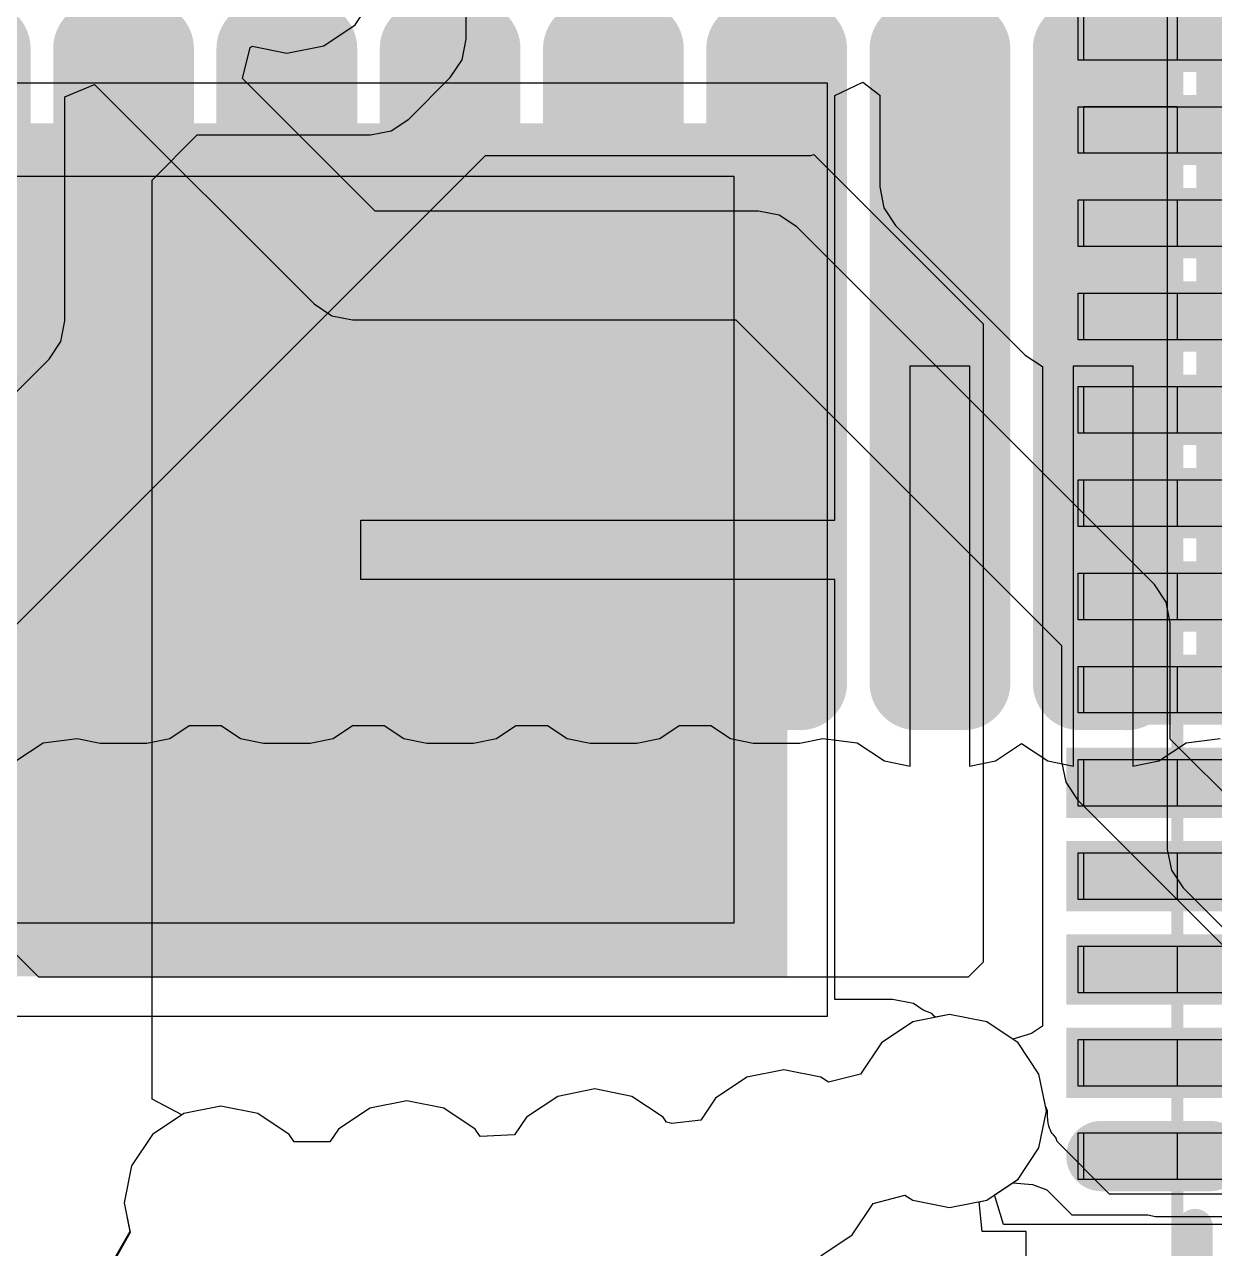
# Model space of a CAD drawing. Header units: millimetres. Extents: x 0 to 11.7, y 0 to 8.3.
# Drawn here: x 5.3992 to 5.6, y 2.927 to 3.1336 of the extents above; entities that cross this region are included whole.
import ezdxf

# ---------------------------------------------------------------- set-up
doc = ezdxf.new("R2010")
doc.units = ezdxf.units.MM
doc.header["$MEASUREMENT"] = 0
for name, color, linetype in [('BottomLayer', 5, 'Continuous'), ('BottomOverlay', 54, 'Continuous'), ('BottomPaste', 16, 'Continuous'), ('BottomSolder', 6, 'Continuous'), ('ConnectLayer', 7, 'Continuous'), ('Mechanical15', 56, 'Continuous'), ('TopLayer', 1, 'Continuous'), ('TopPaste', 8, 'Continuous'), ('TopSolder', 216, 'Continuous')]:
    doc.layers.add(name, color=color, linetype=linetype)

# ---------------------------------------------------------------- blocks, each defined once
blk = doc.blocks.new('QFN_56_L7_0_W7_0_P0_40_TL_EP4_0_B_58')
at = {"layer": 'BottomLayer', "const_width": 0.00787}
blk.add_lwpolyline([(-0.09933, -0.12868), (-0.09933, -0.14699)], dxfattribs=at)
at = {"layer": 'BottomLayer', "const_width": 0.00394}
for points in [[(-0.1013, -0.12868, 1), (-0.09736, -0.12868, 1)], [(-0.1013, -0.14699, 1), (-0.09736, -0.14699, 1)]]:
    blk.add_lwpolyline(points, format="xyb", close=True, dxfattribs=at)
at = {"layer": 'BottomLayer'}
for points in [[(-0.06697, -0.07368), (0.07303, -0.07368), (-0.06697, 0.06632), (0.07303, 0.06632)], [(-0.08753, -0.15092), (-0.07966, -0.15092), (-0.08753, -0.12474), (-0.07966, -0.12474)], [(-0.07178, -0.15092), (-0.06391, -0.15092), (-0.07178, -0.12474), (-0.06391, -0.12474)], [(-0.05603, -0.15092), (-0.04816, -0.15092), (-0.05603, -0.12474), (-0.04816, -0.12474)], [(-0.04028, -0.15092), (-0.03241, -0.15092), (-0.04028, -0.12474), (-0.03241, -0.12474)], [(-0.02453, -0.15092), (-0.01666, -0.15092), (-0.02453, -0.12474), (-0.01666, -0.12474)], [(-0.00879, -0.15092), (-0.00092, -0.15092), (-0.00879, -0.12474), (-0.00092, -0.12474)], [(0.00696, -0.15092), (0.01483, -0.15092), (0.00696, -0.12474), (0.01483, -0.12474)], [(0.02271, -0.15092), (0.03058, -0.15092), (0.02271, -0.12474), (0.03058, -0.12474)], [(0.03846, -0.15092), (0.04633, -0.15092), (0.03846, -0.12474), (0.04633, -0.12474)], [(0.05421, -0.15092), (0.06208, -0.15092), (0.05421, -0.12474), (0.06208, -0.12474)], [(0.06995, -0.15092), (0.07782, -0.15092), (0.06995, -0.12474), (0.07782, -0.12474)], [(0.0857, -0.15092), (0.09357, -0.15092), (0.0857, -0.12474), (0.09357, -0.12474)]]:
    blk.add_solid(points, dxfattribs=at)
at = {"layer": 'BottomOverlay', "const_width": 0.006}
blk.add_lwpolyline([(-0.13777, -0.14448), (-0.11125, -0.14448)], dxfattribs=at)
at = {"layer": 'BottomOverlay', "const_width": 0.003}
blk.add_lwpolyline([(-0.11275, -0.14448, 1), (-0.10975, -0.14448, 1)], format="xyb", close=True, dxfattribs=at)
at = {"layer": 'BottomPaste'}
for p, q in [((-0.05996, 0.05931), (-0.05996, -0.06667)), ((0.06602, -0.06667), (0.06602, 0.05931)), ((-0.05996, -0.06667), (0.06602, -0.06667)), ((-0.10327, -0.12474), (-0.0954, -0.12474)), ((-0.10327, -0.15092), (-0.10327, -0.12474)), ((-0.0954, -0.12474), (-0.0954, -0.15092)), ((-0.08753, -0.12474), (-0.07966, -0.12474)), ((-0.08753, -0.15092), (-0.08753, -0.12474)), ((-0.07966, -0.12474), (-0.07966, -0.15092)), ((-0.07178, -0.12474), (-0.06391, -0.12474)), ((-0.07178, -0.15092), (-0.07178, -0.12474)), ((-0.06391, -0.12474), (-0.06391, -0.15092)), ((-0.05603, -0.12474), (-0.04816, -0.12474)), ((-0.05603, -0.15092), (-0.05603, -0.12474)), ((-0.04816, -0.12474), (-0.04816, -0.15092)), ((-0.04028, -0.12474), (-0.03241, -0.12474)), ((-0.04028, -0.15092), (-0.04028, -0.12474)), ((-0.03241, -0.12474), (-0.03241, -0.15092)), ((-0.02453, -0.15092), (-0.02453, -0.12474)), ((-0.02453, -0.12474), (-0.01666, -0.12474)), ((-0.01666, -0.12474), (-0.01666, -0.15092)), ((-0.00879, -0.15092), (-0.00879, -0.12474)), ((-0.00879, -0.12474), (-0.00092, -0.12474)), ((-0.00092, -0.12474), (-0.00092, -0.15092)), ((0.00696, -0.12474), (0.01483, -0.12474)), ((0.00696, -0.15092), (0.00696, -0.12474)), ((0.01483, -0.12474), (0.01483, -0.15092)), ((0.02271, -0.12474), (0.03058, -0.12474)), ((0.02271, -0.15092), (0.02271, -0.12474)), ((0.03058, -0.12474), (0.03058, -0.15092)), ((0.03846, -0.12474), (0.04633, -0.12474)), ((0.03846, -0.15092), (0.03846, -0.12474)), ((0.04633, -0.12474), (0.04633, -0.15092)), ((0.05421, -0.12474), (0.06208, -0.12474)), ((0.05421, -0.15092), (0.05421, -0.12474)), ((0.06208, -0.12474), (0.06208, -0.15092)), ((0.06995, -0.12474), (0.07782, -0.12474)), ((0.06995, -0.15092), (0.06995, -0.12474)), ((0.07782, -0.12474), (0.07782, -0.15092)), ((0.0857, -0.15092), (0.0857, -0.12474)), ((0.0857, -0.12474), (0.09357, -0.12474))]:
    blk.add_line(p, q, dxfattribs=at)
at = {"layer": 'BottomSolder', "const_width": 0.01187}
blk.add_lwpolyline([(-0.09933, -0.12868), (-0.09933, -0.14699)], dxfattribs=at)
at = {"layer": 'BottomSolder', "const_width": 0.00594}
for points in [[(-0.1023, -0.12868, 1), (-0.09636, -0.12868, 1)], [(-0.1023, -0.14699, 1), (-0.09636, -0.14699, 1)]]:
    blk.add_lwpolyline(points, format="xyb", close=True, dxfattribs=at)
at = {"layer": 'BottomSolder'}
for points in [[(-0.06897, -0.07568), (0.07503, -0.07568), (-0.06897, 0.06832), (0.07503, 0.06832)], [(-0.08953, -0.15292), (-0.07766, -0.15292), (-0.08953, -0.12274), (-0.07766, -0.12274)], [(-0.07378, -0.15292), (-0.06191, -0.15292), (-0.07378, -0.12274), (-0.06191, -0.12274)], [(-0.05803, -0.15292), (-0.04616, -0.15292), (-0.05803, -0.12274), (-0.04616, -0.12274)], [(-0.04228, -0.15292), (-0.03041, -0.15292), (-0.04228, -0.12274), (-0.03041, -0.12274)], [(-0.02653, -0.15292), (-0.01466, -0.15292), (-0.02653, -0.12274), (-0.01466, -0.12274)], [(-0.01079, -0.15292), (0.00108, -0.15292), (-0.01079, -0.12274), (0.00108, -0.12274)], [(0.00496, -0.15292), (0.01683, -0.15292), (0.00496, -0.12274), (0.01683, -0.12274)], [(0.02071, -0.15292), (0.03258, -0.15292), (0.02071, -0.12274), (0.03258, -0.12274)], [(0.03646, -0.15292), (0.04833, -0.15292), (0.03646, -0.12274), (0.04833, -0.12274)], [(0.05221, -0.15292), (0.06408, -0.15292), (0.05221, -0.12274), (0.06408, -0.12274)], [(0.06795, -0.15292), (0.07982, -0.15292), (0.06795, -0.12274), (0.07982, -0.12274)], [(0.0837, -0.15292), (0.09557, -0.15292), (0.0837, -0.12274), (0.09557, -0.12274)]]:
    blk.add_solid(points, dxfattribs=at)
at = {"layer": 'Mechanical15'}
for p, q in [((-0.07571, 0.07506), (-0.07571, -0.08242)), ((0.08177, -0.08242), (0.08177, 0.07506)), ((-0.07571, -0.08242), (0.08177, -0.08242)), ((-0.10327, -0.14148), (-0.10327, -0.12573)), ((-0.10327, -0.12573), (-0.0954, -0.12573)), ((-0.0954, -0.12573), (-0.0954, -0.14148)), ((-0.08753, -0.14148), (-0.08753, -0.12573)), ((-0.08753, -0.12573), (-0.07965, -0.12573)), ((-0.07965, -0.12573), (-0.07965, -0.14148)), ((-0.07178, -0.14148), (-0.07178, -0.12573)), ((-0.07178, -0.12573), (-0.0639, -0.12573)), ((-0.0639, -0.12573), (-0.0639, -0.14148)), ((-0.05603, -0.14148), (-0.05603, -0.12573)), ((-0.05603, -0.12573), (-0.04816, -0.12573)), ((-0.04816, -0.12573), (-0.04816, -0.14148)), ((-0.04028, -0.14148), (-0.04028, -0.12573)), ((-0.04028, -0.12573), (-0.03241, -0.12573)), ((-0.03241, -0.12573), (-0.03241, -0.14148)), ((-0.02453, -0.14148), (-0.02453, -0.12573)), ((-0.02453, -0.12573), (-0.01666, -0.12573)), ((-0.01666, -0.12573), (-0.01666, -0.14148)), ((-0.00879, -0.14148), (-0.00879, -0.12573)), ((-0.00879, -0.12573), (-0.00091, -0.12573)), ((-0.00091, -0.12573), (-0.00091, -0.14148)), ((0.00696, -0.14148), (0.00696, -0.12573)), ((0.00696, -0.12573), (0.01484, -0.12573)), ((0.01484, -0.12573), (0.01484, -0.14148)), ((0.02271, -0.14148), (0.02271, -0.12573)), ((0.02271, -0.12573), (0.03058, -0.12573)), ((0.03058, -0.12573), (0.03058, -0.14148)), ((0.03846, -0.14148), (0.03846, -0.12573)), ((0.03846, -0.12573), (0.04633, -0.12573)), ((0.04633, -0.12573), (0.04633, -0.14148)), ((0.05421, -0.14148), (0.05421, -0.12573)), ((0.05421, -0.12573), (0.06208, -0.12573)), ((0.06208, -0.12573), (0.06208, -0.14148)), ((0.06995, -0.14148), (0.06995, -0.12573)), ((0.06995, -0.12573), (0.07783, -0.12573)), ((0.07783, -0.12573), (0.07783, -0.14148)), ((0.0857, -0.14148), (0.0857, -0.12573)), ((0.0857, -0.12573), (0.09358, -0.12573)), ((-0.0954, -0.14148), (-0.10327, -0.14148)), ((-0.07965, -0.14148), (-0.08753, -0.14148)), ((-0.0639, -0.14148), (-0.07178, -0.14148)), ((-0.04816, -0.14148), (-0.05603, -0.14148)), ((-0.03241, -0.14148), (-0.04028, -0.14148)), ((-0.01666, -0.14148), (-0.02453, -0.14148)), ((-0.00091, -0.14148), (-0.00879, -0.14148)), ((0.01484, -0.14148), (0.00696, -0.14148)), ((0.03058, -0.14148), (0.02271, -0.14148)), ((0.04633, -0.14148), (0.03846, -0.14148)), ((0.06208, -0.14148), (0.05421, -0.14148)), ((0.07783, -0.14148), (0.06995, -0.14148)), ((0.09358, -0.14148), (0.0857, -0.14148))]:
    blk.add_line(p, q, dxfattribs=at)
at = {"layer": 'Mechanical15', "const_width": 0.002}
blk.add_lwpolyline([(-0.13477, -0.14148), (0.14082, -0.14148)], dxfattribs=at)
blk = doc.blocks.new('LCD_240_240_76')
at = {"layer": 'TopLayer', "const_width": 0.00394}
for points in [[(-0.31508, 0.41615, 1), (-0.31114, 0.41615, 1)], [(-0.3072, 0.41615, 1), (-0.30327, 0.41615, 1)], [(-0.28752, 0.41615, 1), (-0.28358, 0.41615, 1)], [(-0.27964, 0.41615, 1), (-0.27571, 0.41615, 1)], [(-0.25996, 0.41615, 1), (-0.25602, 0.41615, 1)], [(-0.25209, 0.41615, 1), (-0.24815, 0.41615, 1)], [(-0.2324, 0.41615, 1), (-0.22846, 0.41615, 1)], [(-0.22453, 0.41615, 1), (-0.22059, 0.41615, 1)], [(-0.20484, 0.41615, 1), (-0.2009, 0.41615, 1)], [(-0.19697, 0.41615, 1), (-0.19303, 0.41615, 1)], [(-0.17728, 0.41615, 1), (-0.17335, 0.41615, 1)], [(-0.16941, 0.41615, 1), (-0.16547, 0.41615, 1)], [(-0.14972, 0.41615, 1), (-0.14579, 0.41615, 1)], [(-0.14185, 0.41615, 1), (-0.13791, 0.41615, 1)], [(-0.31508, 0.30902, 1), (-0.31114, 0.30902, 1)], [(-0.3072, 0.30902, 1), (-0.30327, 0.30902, 1)], [(-0.28752, 0.30902, 1), (-0.28358, 0.30902, 1)], [(-0.27964, 0.30902, 1), (-0.27571, 0.30902, 1)], [(-0.25996, 0.30902, 1), (-0.25602, 0.30902, 1)], [(-0.25209, 0.30902, 1), (-0.24815, 0.30902, 1)], [(-0.2324, 0.30902, 1), (-0.22846, 0.30902, 1)], [(-0.22453, 0.30902, 1), (-0.22059, 0.30902, 1)], [(-0.20484, 0.30902, 1), (-0.2009, 0.30902, 1)], [(-0.19697, 0.30902, 1), (-0.19303, 0.30902, 1)], [(-0.17728, 0.30902, 1), (-0.17335, 0.30902, 1)], [(-0.16941, 0.30902, 1), (-0.16547, 0.30902, 1)], [(-0.14972, 0.30902, 1), (-0.14579, 0.30902, 1)], [(-0.14185, 0.30902, 1), (-0.13791, 0.30902, 1)]]:
    blk.add_lwpolyline(points, format="xyb", close=True, dxfattribs=at)
at = {"layer": 'TopLayer'}
for points in [[(-0.31311, 0.30509), (-0.30524, 0.30509), (-0.31311, 0.42009), (-0.30524, 0.42009)], [(-0.28555, 0.30509), (-0.27768, 0.30509), (-0.28555, 0.42009), (-0.27768, 0.42009)], [(-0.25799, 0.30509), (-0.25012, 0.30509), (-0.25799, 0.42009), (-0.25012, 0.42009)], [(-0.23043, 0.30509), (-0.22256, 0.30509), (-0.23043, 0.42009), (-0.22256, 0.42009)], [(-0.20287, 0.30509), (-0.195, 0.30509), (-0.20287, 0.42009), (-0.195, 0.42009)], [(-0.17531, 0.30509), (-0.16744, 0.30509), (-0.17531, 0.42009), (-0.16744, 0.42009)], [(-0.14776, 0.30509), (-0.13988, 0.30509), (-0.14776, 0.42009), (-0.13988, 0.42009)], [(-0.31705, 0.30902), (-0.3013, 0.30902), (-0.31705, 0.41615), (-0.3013, 0.41615)], [(-0.28949, 0.30902), (-0.27374, 0.30902), (-0.28949, 0.41615), (-0.27374, 0.41615)], [(-0.26193, 0.30902), (-0.24618, 0.30902), (-0.26193, 0.41615), (-0.24618, 0.41615)], [(-0.23437, 0.30902), (-0.21862, 0.30902), (-0.23437, 0.41615), (-0.21862, 0.41615)], [(-0.20681, 0.30902), (-0.19106, 0.30902), (-0.20681, 0.41615), (-0.19106, 0.41615)], [(-0.17925, 0.30902), (-0.1635, 0.30902), (-0.17925, 0.41615), (-0.1635, 0.41615)], [(-0.15169, 0.30902), (-0.13594, 0.30902), (-0.15169, 0.41615), (-0.13594, 0.41615)]]:
    blk.add_solid(points, dxfattribs=at)
at = {"layer": 'TopPaste', "const_width": 0.00394}
for points in [[(-0.31508, 0.41615, 1), (-0.31114, 0.41615, 1)], [(-0.3072, 0.41615, 1), (-0.30327, 0.41615, 1)], [(-0.28752, 0.41615, 1), (-0.28358, 0.41615, 1)], [(-0.27964, 0.41615, 1), (-0.27571, 0.41615, 1)], [(-0.25996, 0.41615, 1), (-0.25602, 0.41615, 1)], [(-0.25209, 0.41615, 1), (-0.24815, 0.41615, 1)], [(-0.2324, 0.41615, 1), (-0.22846, 0.41615, 1)], [(-0.22453, 0.41615, 1), (-0.22059, 0.41615, 1)], [(-0.20484, 0.41615, 1), (-0.2009, 0.41615, 1)], [(-0.19697, 0.41615, 1), (-0.19303, 0.41615, 1)], [(-0.17728, 0.41615, 1), (-0.17335, 0.41615, 1)], [(-0.16941, 0.41615, 1), (-0.16547, 0.41615, 1)], [(-0.14972, 0.41615, 1), (-0.14579, 0.41615, 1)], [(-0.14185, 0.41615, 1), (-0.13791, 0.41615, 1)], [(-0.31508, 0.30902, 1), (-0.31114, 0.30902, 1)], [(-0.3072, 0.30902, 1), (-0.30327, 0.30902, 1)], [(-0.28752, 0.30902, 1), (-0.28358, 0.30902, 1)], [(-0.27964, 0.30902, 1), (-0.27571, 0.30902, 1)], [(-0.25996, 0.30902, 1), (-0.25602, 0.30902, 1)], [(-0.25209, 0.30902, 1), (-0.24815, 0.30902, 1)], [(-0.2324, 0.30902, 1), (-0.22846, 0.30902, 1)], [(-0.22453, 0.30902, 1), (-0.22059, 0.30902, 1)], [(-0.20484, 0.30902, 1), (-0.2009, 0.30902, 1)], [(-0.19697, 0.30902, 1), (-0.19303, 0.30902, 1)], [(-0.17728, 0.30902, 1), (-0.17335, 0.30902, 1)], [(-0.16941, 0.30902, 1), (-0.16547, 0.30902, 1)], [(-0.14972, 0.30902, 1), (-0.14579, 0.30902, 1)], [(-0.14185, 0.30902, 1), (-0.13791, 0.30902, 1)]]:
    blk.add_lwpolyline(points, format="xyb", close=True, dxfattribs=at)
at = {"layer": 'TopPaste'}
for points in [[(-0.31311, 0.30509), (-0.30524, 0.30509), (-0.31311, 0.42009), (-0.30524, 0.42009)], [(-0.28555, 0.30509), (-0.27768, 0.30509), (-0.28555, 0.42009), (-0.27768, 0.42009)], [(-0.25799, 0.30509), (-0.25012, 0.30509), (-0.25799, 0.42009), (-0.25012, 0.42009)], [(-0.23043, 0.30509), (-0.22256, 0.30509), (-0.23043, 0.42009), (-0.22256, 0.42009)], [(-0.20287, 0.30509), (-0.195, 0.30509), (-0.20287, 0.42009), (-0.195, 0.42009)], [(-0.17531, 0.30509), (-0.16744, 0.30509), (-0.17531, 0.42009), (-0.16744, 0.42009)], [(-0.14776, 0.30509), (-0.13988, 0.30509), (-0.14776, 0.42009), (-0.13988, 0.42009)], [(-0.31705, 0.30902), (-0.3013, 0.30902), (-0.31705, 0.41615), (-0.3013, 0.41615)], [(-0.28949, 0.30902), (-0.27374, 0.30902), (-0.28949, 0.41615), (-0.27374, 0.41615)], [(-0.26193, 0.30902), (-0.24618, 0.30902), (-0.26193, 0.41615), (-0.24618, 0.41615)], [(-0.23437, 0.30902), (-0.21862, 0.30902), (-0.23437, 0.41615), (-0.21862, 0.41615)], [(-0.20681, 0.30902), (-0.19106, 0.30902), (-0.20681, 0.41615), (-0.19106, 0.41615)], [(-0.17925, 0.30902), (-0.1635, 0.30902), (-0.17925, 0.41615), (-0.1635, 0.41615)], [(-0.15169, 0.30902), (-0.13594, 0.30902), (-0.15169, 0.41615), (-0.13594, 0.41615)]]:
    blk.add_solid(points, dxfattribs=at)
at = {"layer": 'TopSolder', "const_width": 0.00794}
for points in [[(-0.33676, 0.41615, 1), (-0.32883, 0.41615, 1)], [(-0.31708, 0.41615, 1), (-0.30914, 0.41615, 1)], [(-0.3092, 0.41615, 1), (-0.30127, 0.41615, 1)], [(-0.28952, 0.41615, 1), (-0.28158, 0.41615, 1)], [(-0.28164, 0.41615, 1), (-0.27371, 0.41615, 1)], [(-0.26196, 0.41615, 1), (-0.25402, 0.41615, 1)], [(-0.25409, 0.41615, 1), (-0.24615, 0.41615, 1)], [(-0.2344, 0.41615, 1), (-0.22646, 0.41615, 1)], [(-0.22653, 0.41615, 1), (-0.21859, 0.41615, 1)], [(-0.20684, 0.41615, 1), (-0.1989, 0.41615, 1)], [(-0.19897, 0.41615, 1), (-0.19103, 0.41615, 1)], [(-0.17928, 0.41615, 1), (-0.17135, 0.41615, 1)], [(-0.17141, 0.41615, 1), (-0.16347, 0.41615, 1)], [(-0.15172, 0.41615, 1), (-0.14379, 0.41615, 1)], [(-0.14385, 0.41615, 1), (-0.13591, 0.41615, 1)], [(-0.12416, 0.41615, 1), (-0.11623, 0.41615, 1)], [(-0.33676, 0.30902, 1), (-0.32883, 0.30902, 1)], [(-0.31708, 0.30902, 1), (-0.30914, 0.30902, 1)], [(-0.3092, 0.30902, 1), (-0.30127, 0.30902, 1)], [(-0.28952, 0.30902, 1), (-0.28158, 0.30902, 1)], [(-0.28164, 0.30902, 1), (-0.27371, 0.30902, 1)], [(-0.26196, 0.30902, 1), (-0.25402, 0.30902, 1)], [(-0.25409, 0.30902, 1), (-0.24615, 0.30902, 1)], [(-0.2344, 0.30902, 1), (-0.22646, 0.30902, 1)], [(-0.22653, 0.30902, 1), (-0.21859, 0.30902, 1)], [(-0.20684, 0.30902, 1), (-0.1989, 0.30902, 1)], [(-0.19897, 0.30902, 1), (-0.19103, 0.30902, 1)], [(-0.17928, 0.30902, 1), (-0.17135, 0.30902, 1)], [(-0.17141, 0.30902, 1), (-0.16347, 0.30902, 1)], [(-0.15172, 0.30902, 1), (-0.14379, 0.30902, 1)], [(-0.14385, 0.30902, 1), (-0.13591, 0.30902, 1)], [(-0.12416, 0.30902, 1), (-0.11623, 0.30902, 1)]]:
    blk.add_lwpolyline(points, format="xyb", close=True, dxfattribs=at)
at = {"layer": 'TopSolder'}
for points in [[(-0.31311, 0.30109), (-0.30524, 0.30109), (-0.31311, 0.42409), (-0.30524, 0.42409)], [(-0.28555, 0.30109), (-0.27768, 0.30109), (-0.28555, 0.42409), (-0.27768, 0.42409)], [(-0.25799, 0.30109), (-0.25012, 0.30109), (-0.25799, 0.42409), (-0.25012, 0.42409)], [(-0.23043, 0.30109), (-0.22256, 0.30109), (-0.23043, 0.42409), (-0.22256, 0.42409)], [(-0.20287, 0.30109), (-0.195, 0.30109), (-0.20287, 0.42409), (-0.195, 0.42409)], [(-0.17531, 0.30109), (-0.16744, 0.30109), (-0.17531, 0.42409), (-0.16744, 0.42409)], [(-0.14776, 0.30109), (-0.13988, 0.30109), (-0.14776, 0.42409), (-0.13988, 0.42409)], [(-0.34861, 0.30902), (-0.32486, 0.30902), (-0.34861, 0.41615), (-0.32486, 0.41615)], [(-0.32105, 0.30902), (-0.2973, 0.30902), (-0.32105, 0.41615), (-0.2973, 0.41615)], [(-0.29349, 0.30902), (-0.26974, 0.30902), (-0.29349, 0.41615), (-0.26974, 0.41615)], [(-0.26593, 0.30902), (-0.24218, 0.30902), (-0.26593, 0.41615), (-0.24218, 0.41615)], [(-0.23837, 0.30902), (-0.21462, 0.30902), (-0.23837, 0.41615), (-0.21462, 0.41615)], [(-0.21081, 0.30902), (-0.18706, 0.30902), (-0.21081, 0.41615), (-0.18706, 0.41615)], [(-0.18325, 0.30902), (-0.1595, 0.30902), (-0.18325, 0.41615), (-0.1595, 0.41615)], [(-0.15569, 0.30902), (-0.13194, 0.30902), (-0.15569, 0.41615), (-0.13194, 0.41615)], [(-0.12813, 0.30902), (-0.10439, 0.30902), (-0.12813, 0.41615), (-0.10439, 0.41615)]]:
    blk.add_solid(points, dxfattribs=at)

msp = doc.modelspace()

# ---------------------------------------------------------------- linework, layer by layer
at = {"layer": 'BottomLayer'}
for p, q in [((5.39621, 3.03067), (5.47701, 3.11147)), ((5.47701, 3.11147), (5.53191, 3.11147)), ((5.53191, 3.11147), (5.53241, 3.11167)), ((5.53241, 3.11167), (5.56101, 3.08307)), ((5.56101, 3.08307), (5.56101, 2.9753)), ((5.4016, 2.97278), (5.39621, 2.97817)), ((5.56101, 2.9753), (5.55849, 2.97278)), ((5.55849, 2.97278), (5.4016, 2.97278))]:
    msp.add_line(p, q, dxfattribs=at)
at = {"layer": 'ConnectLayer'}
for p, q in [((5.59207, 3.40841), (5.59207, 2.99434)), ((5.47375, 3.13112), (5.47375, 3.17606)), ((5.45501, 3.13354), (5.45854, 3.13883)), ((5.44971, 3.13), (5.45501, 3.13354)), ((5.47305, 3.12761), (5.47375, 3.13112)), ((5.43598, 3.12448), (5.4373, 3.1297)), ((5.4373, 3.1297), (5.4376, 3.12993)), ((5.4376, 3.12993), (5.44347, 3.12876)), ((5.44347, 3.12876), (5.44971, 3.13)), ((5.47106, 3.12463), (5.47305, 3.12761)), ((5.45836, 3.1021), (5.43598, 3.12448)), ((5.46406, 3.11763), (5.47106, 3.12463)), ((5.40602, 3.12141), (5.41102, 3.12348)), ((5.41102, 3.12348), (5.44807, 3.08643)), ((5.53596, 3.12159), (5.54067, 3.12388)), ((5.54067, 3.12388), (5.54353, 3.12166)), ((5.40602, 3.08358), (5.40602, 3.12141)), ((5.53596, 3.04992), (5.53596, 3.12159)), ((5.54353, 3.12166), (5.54353, 3.10617)), ((5.46109, 3.11564), (5.46406, 3.11763)), ((5.42075, 3.10734), (5.42836, 3.11495)), ((5.42836, 3.11495), (5.45758, 3.11495)), ((5.45758, 3.11495), (5.46109, 3.11564)), ((5.42075, 2.95219), (5.42075, 3.10734)), ((5.54353, 3.10617), (5.54423, 3.10266)), ((5.52306, 3.1021), (5.45836, 3.1021)), ((5.52657, 3.1014), (5.52306, 3.1021)), ((5.54423, 3.10266), (5.54622, 3.09968)), ((5.52954, 3.09941), (5.52657, 3.1014)), ((5.54622, 3.09968), (5.5681, 3.0778)), ((5.58989, 3.03906), (5.52954, 3.09941)), ((5.44807, 3.08643), (5.45104, 3.08444)), ((5.40532, 3.08007), (5.40602, 3.08358)), ((5.45104, 3.08444), (5.45456, 3.08375)), ((5.45456, 3.08375), (5.51925, 3.08375)), ((5.51925, 3.08375), (5.57423, 3.02877)), ((5.40333, 3.07709), (5.40532, 3.08007)), ((5.36763, 3.04139), (5.40333, 3.07709)), ((5.5681, 3.0778), (5.57102, 3.07585)), ((5.5487, 3.0084), (5.5487, 3.07597)), ((5.5487, 3.07597), (5.5587, 3.07597)), ((5.5587, 3.07597), (5.5587, 3.0084)), ((5.57102, 3.07585), (5.57102, 3.05861)), ((5.57626, 3.0084), (5.57626, 3.07597)), ((5.57626, 3.07597), (5.58626, 3.07597)), ((5.58626, 3.07597), (5.58626, 3.0084)), ((5.57102, 3.05861), (5.57102, 3.01549)), ((5.45596, 3.03992), (5.45596, 3.04992)), ((5.45596, 3.04992), (5.53596, 3.04992)), ((5.53596, 3.03992), (5.45596, 3.03992)), ((5.53596, 2.969), (5.53596, 3.03992)), ((5.59188, 3.03608), (5.58989, 3.03906)), ((5.59258, 3.03257), (5.59188, 3.03608)), ((5.59258, 3.01297), (5.59258, 3.03257)), ((5.57423, 3.02877), (5.57423, 3.00917)), ((5.42372, 3.01304), (5.42701, 3.01524)), ((5.42701, 3.01524), (5.43236, 3.01524)), ((5.43236, 3.01524), (5.43565, 3.01304)), ((5.45128, 3.01304), (5.45457, 3.01524)), ((5.45457, 3.01524), (5.45992, 3.01524)), ((5.45992, 3.01524), (5.46321, 3.01304)), ((5.47884, 3.01304), (5.48213, 3.01524)), ((5.48213, 3.01524), (5.48748, 3.01524)), ((5.48748, 3.01524), (5.49077, 3.01304)), ((5.5064, 3.01304), (5.50968, 3.01524)), ((5.50968, 3.01524), (5.51504, 3.01524)), ((5.51504, 3.01524), (5.51833, 3.01304)), ((5.57102, 3.01549), (5.57102, 3.01549)), ((5.57102, 3.01549), (5.57102, 2.99562)), ((5.40233, 3.01235), (5.40809, 3.01304)), ((5.40809, 3.01304), (5.41197, 3.01227)), ((5.41984, 3.01227), (5.42372, 3.01304)), ((5.43565, 3.01304), (5.43953, 3.01227)), ((5.4474, 3.01227), (5.45128, 3.01304)), ((5.46321, 3.01304), (5.46709, 3.01227)), ((5.47496, 3.01227), (5.47884, 3.01304)), ((5.49077, 3.01304), (5.49465, 3.01227)), ((5.50252, 3.01227), (5.5064, 3.01304)), ((5.51833, 3.01304), (5.5222, 3.01227)), ((5.53008, 3.01227), (5.53396, 3.01304)), ((5.53396, 3.01304), (5.53972, 3.01235)), ((5.63331, 2.97225), (5.59258, 3.01297)), ((5.59525, 3.01235), (5.601, 3.01304)), ((5.39772, 3.00927), (5.40233, 3.01235)), ((5.41197, 3.01227), (5.41984, 3.01227)), ((5.43953, 3.01227), (5.4474, 3.01227)), ((5.46709, 3.01227), (5.47496, 3.01227)), ((5.49465, 3.01227), (5.50252, 3.01227)), ((5.5222, 3.01227), (5.53008, 3.01227)), ((5.53972, 3.01235), (5.54433, 3.00927)), ((5.56308, 3.00927), (5.56748, 3.01222)), ((5.56748, 3.01222), (5.57189, 3.00927)), ((5.59063, 3.00927), (5.59525, 3.01235)), ((5.54433, 3.00927), (5.5487, 3.0084)), ((5.5587, 3.0084), (5.56308, 3.00927)), ((5.57189, 3.00927), (5.57626, 3.0084)), ((5.57423, 3.00917), (5.57493, 3.00566)), ((5.58626, 3.0084), (5.59063, 3.00927)), ((5.57493, 3.00566), (5.57692, 3.00268)), ((5.57692, 3.00268), (5.62302, 2.95658)), ((5.57102, 2.99562), (5.57102, 2.99562)), ((5.57102, 2.99562), (5.57102, 2.96824)), ((5.59207, 2.99434), (5.59277, 2.99082)), ((5.59277, 2.99082), (5.59475, 2.98785)), ((5.59475, 2.98785), (5.63402, 2.94858)), ((5.5457, 2.969), (5.53596, 2.969)), ((5.54921, 2.9683), (5.5457, 2.969)), ((5.55088, 2.96719), (5.54921, 2.9683)), ((5.57102, 2.96824), (5.57102, 2.96824)), ((5.57102, 2.96824), (5.57102, 2.9645)), ((5.55534, 2.96649), (5.5491, 2.96525)), ((5.55534, 2.96649), (5.5491, 2.96525)), ((5.55534, 2.96649), (5.5491, 2.96525)), ((5.55234, 2.96661), (5.55088, 2.96719)), ((5.55275, 2.96621), (5.55234, 2.96661)), ((5.55297, 2.96602), (5.55275, 2.96621)), ((5.55534, 2.96649), (5.55297, 2.96602)), ((5.56159, 2.96525), (5.55534, 2.96649)), ((5.56159, 2.96525), (5.55534, 2.96649)), ((5.56159, 2.96525), (5.55534, 2.96649)), ((5.56159, 2.96525), (5.55534, 2.96649)), ((5.5491, 2.96525), (5.54381, 2.96171)), ((5.5491, 2.96525), (5.54381, 2.96171)), ((5.5491, 2.96525), (5.54381, 2.96171)), ((5.56688, 2.96171), (5.56159, 2.96525)), ((5.56688, 2.96171), (5.56159, 2.96525)), ((5.56602, 2.96229), (5.56159, 2.96525)), ((5.56688, 2.96171), (5.56159, 2.96525)), ((5.56918, 2.96326), (5.56602, 2.96229)), ((5.57102, 2.9645), (5.56918, 2.96326)), ((5.54381, 2.96171), (5.54027, 2.95642)), ((5.54381, 2.96171), (5.54027, 2.95642)), ((5.54381, 2.96171), (5.54027, 2.95642)), ((5.57041, 2.95642), (5.56688, 2.96171)), ((5.57041, 2.95642), (5.56688, 2.96171)), ((5.57041, 2.95642), (5.56688, 2.96171)), ((5.52736, 2.95714), (5.52111, 2.95589)), ((5.52736, 2.95714), (5.52111, 2.95589)), ((5.52736, 2.95714), (5.52111, 2.95589)), ((5.5336, 2.95589), (5.52736, 2.95714)), ((5.5336, 2.95589), (5.52736, 2.95714)), ((5.5336, 2.95589), (5.52736, 2.95714)), ((5.52111, 2.95589), (5.51582, 2.95236)), ((5.52111, 2.95589), (5.51582, 2.95236)), ((5.52111, 2.95589), (5.51582, 2.95236)), ((5.5349, 2.95503), (5.5336, 2.95589)), ((5.5349, 2.95503), (5.5336, 2.95589)), ((5.5349, 2.95503), (5.5336, 2.95589)), ((5.54027, 2.95642), (5.5349, 2.95503)), ((5.54027, 2.95642), (5.5349, 2.95503)), ((5.54027, 2.95642), (5.5349, 2.95503)), ((5.5715, 2.95098), (5.57041, 2.95642)), ((5.57166, 2.95018), (5.57041, 2.95642)), ((5.57166, 2.95018), (5.57041, 2.95642)), ((5.49544, 2.95389), (5.4892, 2.95265)), ((5.49544, 2.95389), (5.4892, 2.95265)), ((5.49544, 2.95389), (5.4892, 2.95265)), ((5.50169, 2.95265), (5.49544, 2.95389)), ((5.50169, 2.95265), (5.49544, 2.95389)), ((5.50169, 2.95265), (5.49544, 2.95389)), ((5.42575, 2.94952), (5.42075, 2.95219)), ((5.43234, 2.95099), (5.42609, 2.94974)), ((5.43234, 2.95099), (5.42609, 2.94974)), ((5.43234, 2.95099), (5.42609, 2.94974)), ((5.43858, 2.94974), (5.43234, 2.95099)), ((5.43858, 2.94974), (5.43234, 2.95099)), ((5.43858, 2.94974), (5.43234, 2.95099)), ((5.46371, 2.95189), (5.45746, 2.95064)), ((5.46371, 2.95189), (5.45746, 2.95064)), ((5.46371, 2.95189), (5.45746, 2.95064)), ((5.46995, 2.95064), (5.46371, 2.95189)), ((5.46995, 2.95064), (5.46371, 2.95189)), ((5.46995, 2.95064), (5.46371, 2.95189)), ((5.4892, 2.95265), (5.48391, 2.94911)), ((5.4892, 2.95265), (5.48391, 2.94911)), ((5.4892, 2.95265), (5.48391, 2.94911)), ((5.50698, 2.94911), (5.50169, 2.95265)), ((5.50698, 2.94911), (5.50169, 2.95265)), ((5.50698, 2.94911), (5.50169, 2.95265)), ((5.51582, 2.95236), (5.51332, 2.94862)), ((5.51582, 2.95236), (5.51332, 2.94862)), ((5.51582, 2.95236), (5.51332, 2.94862)), ((5.57184, 2.9502), (5.5715, 2.95098)), ((5.42609, 2.94974), (5.4208, 2.94621)), ((5.42609, 2.94974), (5.4208, 2.94621)), ((5.42609, 2.94974), (5.42575, 2.94952)), ((5.44387, 2.94621), (5.43858, 2.94974)), ((5.44387, 2.94621), (5.43858, 2.94974)), ((5.44387, 2.94621), (5.43858, 2.94974)), ((5.45746, 2.95064), (5.45217, 2.94711)), ((5.45746, 2.95064), (5.45217, 2.94711)), ((5.45746, 2.95064), (5.45217, 2.94711)), ((5.47524, 2.94711), (5.46995, 2.95064)), ((5.47524, 2.94711), (5.46995, 2.95064)), ((5.47524, 2.94711), (5.46995, 2.95064)), ((5.48391, 2.94911), (5.48191, 2.94613)), ((5.48391, 2.94911), (5.48191, 2.94613)), ((5.48391, 2.94911), (5.48191, 2.94613)), ((5.50754, 2.94828), (5.50698, 2.94911)), ((5.50754, 2.94828), (5.50698, 2.94911)), ((5.50754, 2.94828), (5.50698, 2.94911)), ((5.57041, 2.94394), (5.57166, 2.95018)), ((5.57041, 2.94394), (5.57166, 2.95018)), ((5.57185, 2.94931), (5.57184, 2.9502)), ((5.5719, 2.94868), (5.57185, 2.94931)), ((5.45217, 2.94711), (5.45073, 2.94495)), ((5.45217, 2.94711), (5.45073, 2.94495)), ((5.45217, 2.94711), (5.45073, 2.94495)), ((5.47607, 2.94587), (5.47524, 2.94711)), ((5.47607, 2.94587), (5.47524, 2.94711)), ((5.47607, 2.94587), (5.47524, 2.94711)), ((5.50846, 2.94804), (5.50754, 2.94828)), ((5.50846, 2.94804), (5.50754, 2.94828)), ((5.50846, 2.94804), (5.50754, 2.94828)), ((5.51332, 2.94862), (5.50846, 2.94804)), ((5.51332, 2.94862), (5.50846, 2.94804)), ((5.51332, 2.94862), (5.50846, 2.94804)), ((5.57199, 2.94814), (5.5719, 2.94868)), ((5.57209, 2.94767), (5.57199, 2.94814)), ((5.57222, 2.94726), (5.57209, 2.94767)), ((5.57235, 2.94692), (5.57222, 2.94726)), ((5.5725, 2.94663), (5.57235, 2.94692)), ((5.4208, 2.94621), (5.41726, 2.94092)), ((5.4208, 2.94621), (5.41726, 2.94092)), ((5.44471, 2.94495), (5.44387, 2.94621)), ((5.44471, 2.94495), (5.44387, 2.94621)), ((5.44471, 2.94495), (5.44387, 2.94621)), ((5.45073, 2.94495), (5.44471, 2.94495)), ((5.45073, 2.94495), (5.44471, 2.94495)), ((5.45073, 2.94495), (5.44471, 2.94495)), ((5.48191, 2.94613), (5.47607, 2.94587)), ((5.48191, 2.94613), (5.47607, 2.94587)), ((5.48191, 2.94613), (5.47607, 2.94587)), ((5.57266, 2.94637), (5.5725, 2.94663)), ((5.57284, 2.94613), (5.57266, 2.94637)), ((5.57325, 2.94569), (5.57284, 2.94613)), ((5.5735, 2.945), (5.57325, 2.94569)), ((5.58234, 2.93615), (5.5735, 2.945)), ((5.56688, 2.93864), (5.57041, 2.94394)), ((5.56688, 2.93864), (5.57041, 2.94394)), ((5.41726, 2.94092), (5.41602, 2.93467)), ((5.41726, 2.94092), (5.41602, 2.93467)), ((5.56159, 2.93511), (5.56688, 2.93864)), ((5.56292, 2.936), (5.56688, 2.93864)), ((5.56159, 2.93511), (5.56602, 2.93807)), ((5.56602, 2.93807), (5.56934, 2.93775)), ((5.56934, 2.93775), (5.57172, 2.93689)), ((5.57172, 2.93689), (5.57599, 2.93263)), ((5.41602, 2.93467), (5.41698, 2.92985)), ((5.41602, 2.93467), (5.41702, 2.92965)), ((5.53889, 2.92929), (5.54243, 2.93458)), ((5.54243, 2.93458), (5.5478, 2.93597)), ((5.5478, 2.93597), (5.5491, 2.93511)), ((5.5491, 2.93511), (5.55534, 2.93387)), ((5.55534, 2.93387), (5.56159, 2.93511)), ((5.56031, 2.93485), (5.56159, 2.93511)), ((5.5608, 2.92985), (5.56031, 2.93485)), ((5.56444, 2.931), (5.56292, 2.936)), ((5.75554, 2.93615), (5.58234, 2.93615)), ((5.57599, 2.93263), (5.58881, 2.93263)), ((5.58881, 2.93263), (5.59011, 2.93237)), ((5.59011, 2.93237), (5.62052, 2.93237)), ((5.74235, 2.931), (5.56444, 2.931)), ((5.41698, 2.92985), (5.4141, 2.92485)), ((5.41702, 2.92965), (5.41423, 2.92465)), ((5.5336, 2.92575), (5.53889, 2.92929)), ((5.56826, 2.92985), (5.5608, 2.92985)), ((5.56826, 2.91206), (5.56826, 2.92985))]:
    msp.add_line(p, q, dxfattribs=at)

# ---------------------------------------------------------------- block references
msp.add_blockref('LCD_240_240_76', (5.72508, 2.71338))
at = {"rotation": 90}
msp.add_blockref('QFN_56_L7_0_W7_0_P0_40_TL_EP4_0_B_58', (5.45228, 3.0419), dxfattribs=at)

doc.saveas('drawing.dxf')
